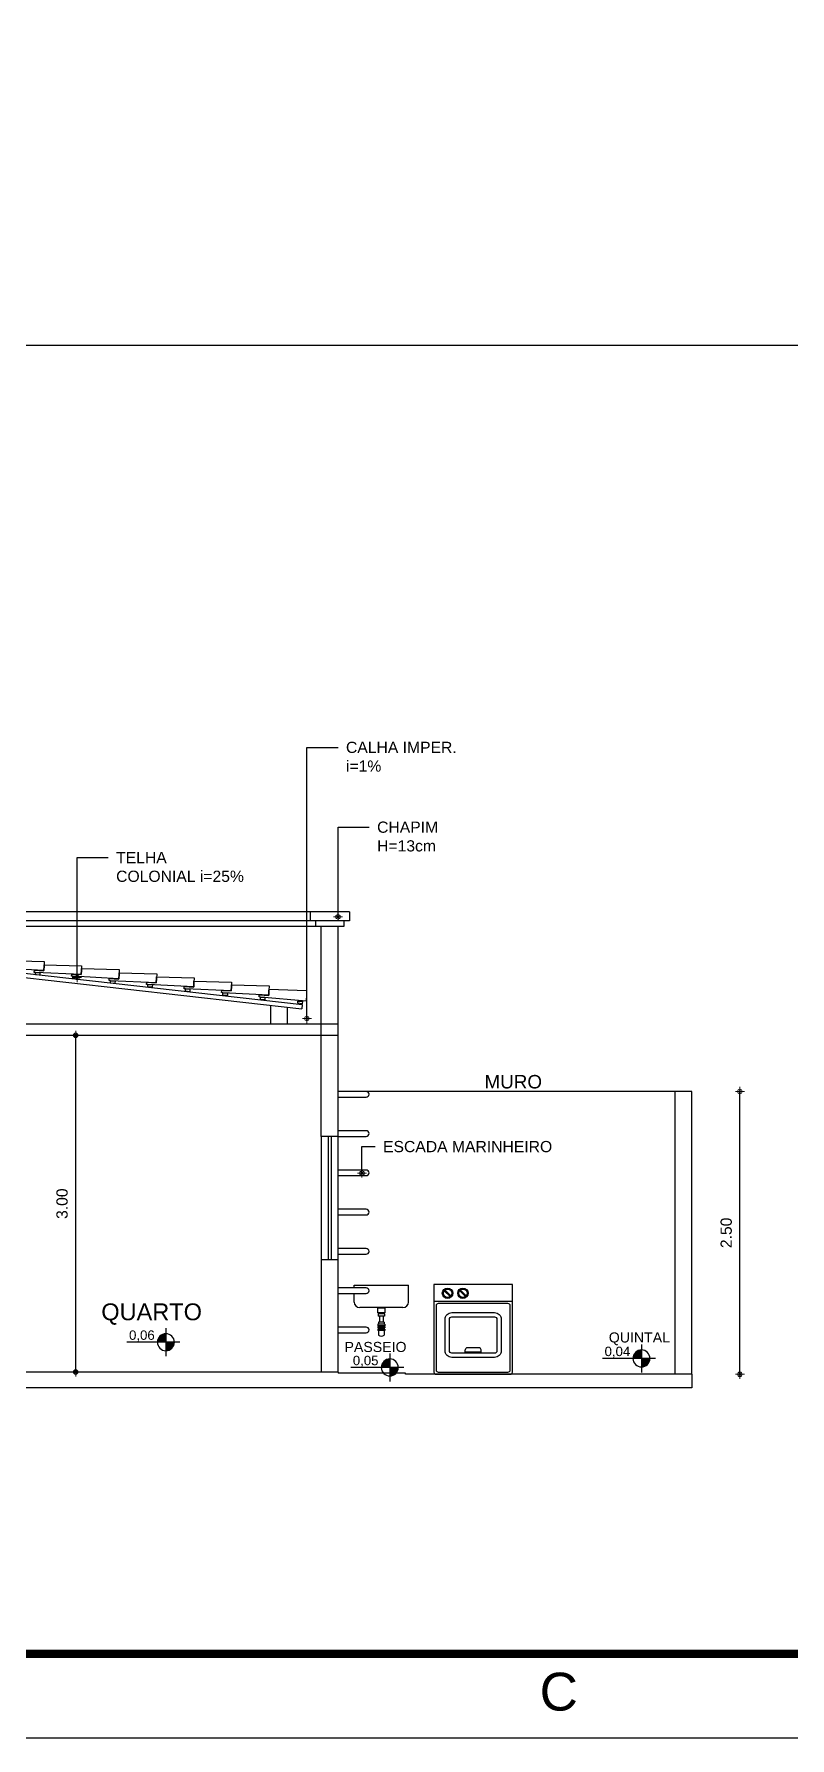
# Model space of a CAD drawing. Header units: millimetres. Extents: x 3724 to 8454, y 143 to 322.
# Drawn here: x 3749.47 to 3756.2, y 142.71 to 157.89 of the extents above; entities that cross this region are included whole.
import ezdxf
from ezdxf.enums import TextEntityAlignment as Align

# ---------------------------------------------------------------- set-up
doc = ezdxf.new("R2010")
doc.units = ezdxf.units.MM
doc.header["$LTSCALE"] = 20
for name, color, linetype in [('0-COTAS', 8, 'Continuous'), ('A-PEN-08', 8, 'Continuous'), ('A-PEN-09', 9, 'Continuous'), ('A-PEN-B', 5, 'Continuous'), ('A-PEN-C', 4, 'Continuous'), ('A-PEN-G', 3, 'Continuous'), ('A-PEN-R', 1, 'Continuous'), ('BANHEIRO', 6, 'Continuous'), ('L-Texto', 30, 'Continuous'), ('NIVEIS', 1, 'Continuous'), ('P2', 1, 'Continuous')]:
    doc.layers.add(name, color=color, linetype=linetype)
doc.layers.add('COTAS', color=53, linetype='Continuous', lineweight=9)
doc.styles.add('ARIAL', font='arial.ttf', dxfattribs={"height": 2})
doc.styles.add('CARIMBO_DADOS', font='arial.ttf', dxfattribs={"height": 0.1})
doc.styles.get("Standard").update_dxf_attribs({"font": 'ARIALUNI.TTF', "height": 0.3})
doc.styles.add('T20', font='PORT2', dxfattribs={"height": 0.2})
doc.styles.add('TEXT', font='arial.ttf')
doc.dimstyles.new('COTAS_EXTERNAS', dxfattribs={"dimtxt": 0.1, "dimasz": 0.01, "dimexe": 0, "dimexo": 0, "dimgap": 0.07, "dimtad": 1, "dimzin": 5, "dimdsep": 46, "dimtxsty": 'CARIMBO_DADOS', "dimblk1": 'CIRCULOS', "dimblk2": 'CIRCULOS', "dimsah": 1, "dimcen": 0, "dimse1": 1, "dimse2": 1, "dimclrd": 8, "dimclre": 8, "dimclrt": 230, "dimadec": 0, "dimazin": 0, "dimtfac": 100, "dimtix": 1, "dimtmove": 2, "dimatfit": 3, "dimldrblk": 'CIRCULOS', "dimfxl": 1, "dimtolj": 1, "dimtzin": 5, "dimarcsym": 0})
doc.dimstyles.get("Standard").update_dxf_attribs({"dimtxt": 0.18, "dimasz": 0.18, "dimexe": 0.18, "dimexo": 0.0625, "dimgap": 0.09, "dimtad": 0, "dimtih": 1, "dimtoh": 1, "dimdec": 4, "dimzin": 0, "dimdsep": 46, "dimtxsty": 'Standard', "dimcen": 0.09, "dimadec": 0, "dimazin": 0, "dimtfac": 1, "dimtdec": 4, "dimtofl": 0, "dimtmove": 0, "dimatfit": 3, "dimfxl": 1, "dimtolj": 1, "dimtzin": 0, "dimarcsym": 0})

# ---------------------------------------------------------------- blocks, each defined once
blk = doc.blocks.new('cotas')
at = {"layer": 'L-Texto'}
h = blk.add_hatch(color=6, dxfattribs=at)
h.paths.add_polyline_path([(0.135, 0, 0.414214), (0, 0.135), (0, 0)])
h.paths.add_polyline_path([(0, 0), (-0.135, 0, 0.414214), (0, -0.135)])
for p, q in [((-0.223, 0), (0.621, 0)), ((0, 0.223), (0, -0.223))]:
    blk.add_line(p, q, dxfattribs=at)
blk.add_circle((0, 0), 0.135, dxfattribs=at)
at = {"layer": 'L-Texto', "color": 6, "style": 'T20'}
blk.add_attdef('COTA', (0.167, 0.038), '', height=0.15, dxfattribs=at)
blk = doc.blocks.new('CIRCULOS')
at = {"layer": 'COTAS'}
for p, q in [((-4, 0), (4, 0)), ((0, 4), (0, -4))]:
    blk.add_line(p, q, dxfattribs=at)
for radius in [2, 1]:
    blk.add_circle((0, 0), radius, dxfattribs=at)
blk = doc.blocks.new('*D652')
at = {"layer": 'A-PEN-B', "color": 8, "lineweight": -2, "ltscale": 0.05}
blk.add_line((3755.753, 145.955), (3755.753, 148.455), dxfattribs=at)
at = {"layer": 'Defpoints', "color": 0, "ltscale": 0.05}
for p in [(3755.327, 148.465), (3755.753, 148.465), (3755.327, 145.945)]:
    blk.add_point(p, dxfattribs=at)
at = {"layer": 'A-PEN-B', "color": 8, "lineweight": -2, "ltscale": 0.05, "xscale": 0.01, "yscale": 0.01, "zscale": 0.01}
for p, rotation in [((3755.753, 148.465), 90), ((3755.753, 145.945), 270)]:
    blk.add_blockref('CIRCULOS', p, dxfattribs=dict(at, rotation=rotation))
at = {"layer": 'A-PEN-B', "color": 230, "ltscale": 0.05, "insert": (3755.632, 147.205), "char_height": 0.1, "attachment_point": 5, "rotation": 90, "style": 'CARIMBO_DADOS'}
blk.add_mtext('\\A1;2.50', dxfattribs=at)
blk = doc.blocks.new('*D654')
at = {"layer": '0-COTAS', "color": 8, "lineweight": -2, "ltscale": 0.05}
blk.add_line((3749.841, 145.975), (3749.841, 148.955), dxfattribs=at)
at = {"layer": 'Defpoints', "color": 0, "ltscale": 0.05}
for p in [(3749.238, 148.965), (3749.841, 148.965), (3749.227, 145.965)]:
    blk.add_point(p, dxfattribs=at)
at = {"layer": '0-COTAS', "color": 8, "lineweight": -2, "ltscale": 0.05, "xscale": 0.01, "yscale": 0.01, "zscale": 0.01}
for p, rotation in [((3749.841, 148.965), 90), ((3749.841, 145.965), 270)]:
    blk.add_blockref('CIRCULOS', p, dxfattribs=dict(at, rotation=rotation))
at = {"layer": '0-COTAS', "color": 230, "ltscale": 0.05, "insert": (3749.72, 147.465), "char_height": 0.1, "attachment_point": 5, "rotation": 90, "style": 'CARIMBO_DADOS'}
blk.add_mtext('\\A1;3.00', dxfattribs=at)
blk = doc.blocks.new('PRANCHA')
at = {"color": 1}
blk.add_lwpolyline([(0, 0), (84.1, 0), (84.1, 59.4), (0, 59.4)], close=True, dxfattribs=at)
at = {"color": 4, "const_width": 0.1}
blk.add_lwpolyline([(2.5, 58.4), (83.1, 58.4), (83.1, 1), (2.5, 1)], close=True, dxfattribs=at)
at = {"color": 50, "linetype": 'Continuous', "style": 'ARIAL'}
blk.add_text('C', height=0.45, dxfattribs=at).set_placement((40.12, 0.55), align=Align.MIDDLE)

msp = doc.modelspace()

# ---------------------------------------------------------------- linework, layer by layer
at = {"layer": 'A-PEN-08', "ltscale": 0.05}
for p, q in [((3755.177, 148.465), (3752.177, 148.465)), ((3755.177, 148.465), (3752.177, 148.465)), ((3752.427, 148.465), (3752.177, 148.465)), ((3752.177, 148.415), (3752.427, 148.415)), ((3752.427, 148.115), (3752.177, 148.115)), ((3752.177, 148.065), (3752.427, 148.065)), ((3752.427, 147.765), (3752.177, 147.765)), ((3752.177, 147.715), (3752.427, 147.715)), ((3752.427, 147.415), (3752.177, 147.415)), ((3752.177, 147.365), (3752.427, 147.365)), ((3752.427, 147.065), (3752.177, 147.065)), ((3752.177, 147.015), (3752.427, 147.015)), ((3752.427, 146.715), (3752.177, 146.715)), ((3752.177, 146.665), (3752.427, 146.665)), ((3752.427, 146.365), (3752.177, 146.365)), ((3752.177, 146.315), (3752.427, 146.315))]:
    msp.add_line(p, q, dxfattribs=at)
for centre in [(3752.427, 148.44), (3752.427, 148.09), (3752.427, 147.74), (3752.427, 147.39), (3752.427, 147.04), (3752.427, 146.69), (3752.427, 146.34)]:
    msp.add_arc(centre, 0.025, 270, 90, dxfattribs=at)
at = {"layer": 'A-PEN-09'}
for points in [[(3749.227, 149.633), (3749.56, 149.624), (3749.559, 149.584), (3749.558, 149.542), (3749.558, 149.542), (3749.228, 149.56)], [(3749.227, 149.633), (3749.56, 149.624), (3749.559, 149.584), (3749.558, 149.542), (3749.558, 149.542), (3749.228, 149.56)], [(3749.484, 149.525), (3749.471, 149.526), (3749.473, 149.545), (3749.558, 149.541), (3749.559, 149.584), (3749.559, 149.594), (3749.894, 149.585), (3749.893, 149.545), (3749.89, 149.507), (3749.89, 149.507), (3749.484, 149.525)], [(3749.484, 149.525), (3749.471, 149.526), (3749.473, 149.545), (3749.558, 149.541), (3749.559, 149.584), (3749.559, 149.594), (3749.894, 149.585), (3749.893, 149.545), (3749.89, 149.507), (3749.89, 149.507), (3749.484, 149.525)], [(3749.817, 149.491), (3749.804, 149.492), (3749.806, 149.511), (3749.891, 149.507), (3749.892, 149.55), (3749.893, 149.56), (3750.228, 149.551), (3750.227, 149.511), (3750.225, 149.469), (3750.225, 149.469), (3749.817, 149.491)], [(3749.817, 149.491), (3749.804, 149.492), (3749.806, 149.511), (3749.891, 149.507), (3749.892, 149.55), (3749.893, 149.56), (3750.228, 149.551), (3750.227, 149.511), (3750.225, 149.469), (3750.225, 149.469), (3749.817, 149.491)], [(3750.151, 149.452), (3750.138, 149.453), (3750.14, 149.472), (3750.225, 149.467), (3750.227, 149.511), (3750.227, 149.521), (3750.562, 149.512), (3750.561, 149.472), (3750.557, 149.434), (3750.557, 149.434), (3750.151, 149.452)], [(3750.151, 149.452), (3750.138, 149.453), (3750.14, 149.472), (3750.225, 149.467), (3750.227, 149.511), (3750.227, 149.521), (3750.562, 149.512), (3750.561, 149.472), (3750.557, 149.434), (3750.557, 149.434), (3750.151, 149.452)], [(3750.484, 149.418), (3750.472, 149.419), (3750.474, 149.438), (3750.558, 149.434), (3750.56, 149.477), (3750.56, 149.487), (3750.895, 149.478), (3750.894, 149.438), (3750.893, 149.396), (3750.893, 149.396), (3750.484, 149.418)], [(3750.484, 149.418), (3750.472, 149.419), (3750.474, 149.438), (3750.558, 149.434), (3750.56, 149.477), (3750.56, 149.487), (3750.895, 149.478), (3750.894, 149.438), (3750.893, 149.396), (3750.893, 149.396), (3750.484, 149.418)], [(3750.819, 149.379), (3750.806, 149.38), (3750.808, 149.399), (3750.892, 149.394), (3750.894, 149.438), (3750.894, 149.448), (3751.229, 149.439), (3751.228, 149.399), (3751.225, 149.361), (3751.225, 149.361), (3750.819, 149.379)], [(3750.819, 149.379), (3750.806, 149.38), (3750.808, 149.399), (3750.892, 149.394), (3750.894, 149.438), (3750.894, 149.448), (3751.229, 149.439), (3751.228, 149.399), (3751.225, 149.361), (3751.225, 149.361), (3750.819, 149.379)], [(3751.152, 149.345), (3751.139, 149.346), (3751.141, 149.365), (3751.226, 149.361), (3751.227, 149.404), (3751.228, 149.414), (3751.562, 149.405), (3751.561, 149.365), (3751.56, 149.323), (3751.56, 149.323), (3751.152, 149.345)], [(3751.152, 149.345), (3751.139, 149.346), (3751.141, 149.365), (3751.226, 149.361), (3751.227, 149.404), (3751.228, 149.414), (3751.562, 149.405), (3751.561, 149.365), (3751.56, 149.323), (3751.56, 149.323), (3751.152, 149.345)], [(3751.486, 149.306), (3751.473, 149.307), (3751.475, 149.326), (3751.56, 149.321), (3751.561, 149.365), (3751.562, 149.375), (3751.897, 149.366), (3751.896, 149.326), (3751.892, 149.27), (3751.892, 149.27), (3751.486, 149.306)], [(3751.486, 149.306), (3751.473, 149.307), (3751.475, 149.326), (3751.56, 149.321), (3751.561, 149.365), (3751.562, 149.375), (3751.897, 149.366), (3751.896, 149.326), (3751.892, 149.27), (3751.892, 149.27), (3751.486, 149.306)]]:
    msp.add_lwpolyline(points, dxfattribs=at)
for points in [[(3749.523, 149.5), (3749.483, 149.504), (3749.483, 149.524), (3749.523, 149.523)], [(3749.523, 149.5), (3749.483, 149.504), (3749.483, 149.524), (3749.523, 149.523)], [(3749.523, 149.5), (3749.483, 149.504), (3749.483, 149.524), (3749.523, 149.523)], [(3749.523, 149.5), (3749.483, 149.504), (3749.483, 149.524), (3749.523, 149.523)], [(3749.856, 149.466), (3749.816, 149.471), (3749.817, 149.491), (3749.857, 149.489)], [(3749.856, 149.466), (3749.816, 149.471), (3749.817, 149.491), (3749.857, 149.489)], [(3750.19, 149.427), (3750.15, 149.431), (3750.151, 149.451), (3750.191, 149.45)], [(3750.19, 149.427), (3750.15, 149.431), (3750.151, 149.451), (3750.191, 149.45)], [(3750.523, 149.393), (3750.483, 149.397), (3750.484, 149.417), (3750.524, 149.416)], [(3750.523, 149.393), (3750.483, 149.397), (3750.484, 149.417), (3750.524, 149.416)], [(3750.857, 149.353), (3750.818, 149.358), (3750.818, 149.378), (3750.858, 149.377)], [(3750.857, 149.353), (3750.818, 149.358), (3750.818, 149.378), (3750.858, 149.377)], [(3751.191, 149.32), (3751.151, 149.324), (3751.151, 149.344), (3751.191, 149.343)], [(3751.191, 149.32), (3751.151, 149.324), (3751.151, 149.344), (3751.191, 149.343)], [(3751.525, 149.28), (3751.485, 149.285), (3751.486, 149.305), (3751.526, 149.304)], [(3751.525, 149.28), (3751.485, 149.285), (3751.486, 149.305), (3751.526, 149.304)], [(3751.858, 149.247), (3751.818, 149.251), (3751.819, 149.271), (3751.859, 149.27)], [(3751.858, 149.247), (3751.818, 149.251), (3751.819, 149.271), (3751.859, 149.27)]]:
    msp.add_lwpolyline(points, close=True, dxfattribs=at)
at = {"layer": 'A-PEN-B', "color": 3, "ltscale": 0.05}
for p, q in [((3751.927, 150.065), (3751.927, 149.985)), ((3752.277, 150.065), (3751.927, 150.065)), ((3751.927, 150.065), (3751.927, 149.985)), ((3752.277, 150.065), (3751.927, 150.065)), ((3752.277, 150.065), (3752.277, 149.985)), ((3752.277, 150.065), (3752.277, 149.985)), ((3752.277, 149.985), (3751.927, 149.985)), ((3752.277, 149.985), (3751.927, 149.985)), ((3751.977, 149.985), (3751.977, 149.935)), ((3751.977, 149.985), (3751.977, 149.935)), ((3752.227, 149.935), (3751.977, 149.935)), ((3752.227, 149.935), (3751.977, 149.935)), ((3752.227, 149.985), (3752.227, 149.935)), ((3752.227, 149.985), (3752.227, 149.935)), ((3749.228, 149.537), (3751.858, 149.24)), ((3749.228, 149.537), (3751.858, 149.24)), ((3749.228, 149.497), (3751.854, 149.2)), ((3749.228, 149.497), (3751.854, 149.2)), ((3751.858, 149.24), (3751.854, 149.2)), ((3751.858, 149.24), (3751.854, 149.2))]:
    msp.add_line(p, q, dxfattribs=at)
at = {"layer": 'A-PEN-B', "ltscale": 0.05}
for p, q in [((3752.027, 148.065), (3752.027, 149.935)), ((3752.027, 148.065), (3752.027, 149.935)), ((3752.177, 148.065), (3752.177, 149.935)), ((3752.177, 148.065), (3752.177, 149.935)), ((3751.577, 149.065), (3751.577, 149.231)), ((3751.577, 149.065), (3751.577, 149.231)), ((3751.727, 149.065), (3751.727, 149.215)), ((3751.727, 149.065), (3751.727, 149.215)), ((3752.177, 149.065), (3749.077, 149.065)), ((3752.177, 149.065), (3749.077, 149.065)), ((3752.177, 148.965), (3749.077, 148.965)), ((3752.177, 148.965), (3749.077, 148.965)), ((3755.177, 145.945), (3755.177, 148.465)), ((3755.327, 148.465), (3755.177, 148.465)), ((3755.177, 145.945), (3755.177, 148.465)), ((3755.327, 148.465), (3755.177, 148.465)), ((3755.327, 145.945), (3755.327, 148.465)), ((3755.327, 145.945), (3755.327, 148.465)), ((3752.177, 148.065), (3752.027, 148.065)), ((3752.177, 148.065), (3752.027, 148.065)), ((3752.027, 146.965), (3752.027, 145.965)), ((3752.177, 146.965), (3752.027, 146.965)), ((3752.027, 146.965), (3752.027, 145.965)), ((3752.177, 146.965), (3752.027, 146.965)), ((3752.177, 145.965), (3752.177, 146.965)), ((3752.177, 145.965), (3752.177, 146.965))]:
    msp.add_line(p, q, dxfattribs=at)
at = {"layer": 'A-PEN-C', "ltscale": 0.05}
for p, q in [((3751.927, 150.065), (3749.227, 150.065)), ((3751.927, 150.065), (3749.227, 150.065)), ((3751.927, 149.985), (3749.227, 149.985)), ((3751.927, 149.985), (3749.227, 149.985)), ((3751.977, 149.935), (3749.227, 149.935)), ((3751.977, 149.935), (3749.227, 149.935))]:
    msp.add_line(p, q, dxfattribs=at)
at = {"layer": 'A-PEN-G', "color": 2, "ltscale": 0.05}
for p, q in [((3752.027, 148.065), (3752.027, 146.965)), ((3752.027, 148.065), (3752.027, 146.965)), ((3752.177, 146.965), (3752.177, 148.065)), ((3752.177, 146.965), (3752.177, 148.065))]:
    msp.add_line(p, q, dxfattribs=at)
at = {"layer": 'A-PEN-G', "ltscale": 0.05}
for p, q in [((3752.087, 148.065), (3752.087, 146.965)), ((3752.087, 148.065), (3752.087, 146.965)), ((3752.117, 146.965), (3752.117, 148.065)), ((3752.117, 146.965), (3752.117, 148.065))]:
    msp.add_line(p, q, dxfattribs=at)
at = {"layer": 'A-PEN-R', "ltscale": 0.3}
for p, q in [((3752.177, 145.965), (3742.177, 145.965)), ((3752.177, 145.965), (3742.177, 145.965)), ((3752.177, 145.965), (3752.177, 145.955)), ((3752.177, 145.965), (3752.177, 145.955)), ((3752.777, 145.955), (3752.177, 145.955)), ((3752.777, 145.955), (3752.177, 145.955)), ((3752.777, 145.945), (3752.777, 145.955)), ((3752.777, 145.945), (3752.777, 145.955)), ((3755.327, 145.945), (3752.777, 145.945)), ((3755.327, 145.945), (3752.777, 145.945)), ((3755.327, 145.945), (3755.327, 145.825)), ((3755.327, 145.945), (3755.327, 145.825)), ((3755.327, 145.825), (3727.827, 145.825)), ((3755.327, 145.825), (3727.827, 145.825))]:
    msp.add_line(p, q, dxfattribs=at)
at = {"layer": 'BANHEIRO', "ltscale": 0.05}
for p, q in [((3752.319, 146.739), (3752.804, 146.739)), ((3752.319, 146.715), (3752.319, 146.739)), ((3752.319, 146.589), (3752.319, 146.665)), ((3752.804, 146.589), (3752.804, 146.739)), ((3753.729, 146.745), (3753.029, 146.745)), ((3753.029, 146.745), (3753.029, 145.965)), ((3753.173, 146.638), (3753.122, 146.689)), ((3753.181, 146.645), (3753.129, 146.696)), ((3753.311, 146.638), (3753.259, 146.689)), ((3753.318, 146.645), (3753.266, 146.696)), ((3753.729, 145.965), (3753.729, 146.745)), ((3752.754, 146.539), (3752.369, 146.539)), ((3752.702, 146.539), (3752.422, 146.539)), ((3752.702, 146.539), (3752.422, 146.539)), ((3752.594, 146.539), (3752.529, 146.539)), ((3752.529, 146.539), (3752.529, 146.494)), ((3752.594, 146.534), (3752.529, 146.534)), ((3752.594, 146.539), (3752.594, 146.494)), ((3753.729, 146.595), (3753.029, 146.595)), ((3753.049, 146.555), (3753.049, 145.985)), ((3753.689, 146.575), (3753.069, 146.575)), ((3753.709, 145.985), (3753.709, 146.555)), ((3752.594, 146.494), (3752.529, 146.494)), ((3752.592, 146.391), (3752.532, 146.391)), ((3752.532, 146.391), (3752.532, 146.378)), ((3752.592, 146.378), (3752.532, 146.378)), ((3752.592, 146.37), (3752.532, 146.37)), ((3752.532, 146.37), (3752.532, 146.358)), ((3752.592, 146.358), (3752.532, 146.358)), ((3752.592, 146.348), (3752.532, 146.348)), ((3752.532, 146.348), (3752.532, 146.336)), ((3752.589, 146.484), (3752.535, 146.484)), ((3752.535, 146.484), (3752.535, 146.464)), ((3752.589, 146.464), (3752.535, 146.464)), ((3752.537, 146.494), (3752.537, 146.484)), ((3752.587, 146.409), (3752.537, 146.409)), ((3752.537, 146.409), (3752.537, 146.391)), ((3752.537, 146.378), (3752.537, 146.37)), ((3752.537, 146.358), (3752.537, 146.348)), ((3752.544, 146.464), (3752.544, 146.409)), ((3752.579, 146.464), (3752.579, 146.409)), ((3752.587, 146.494), (3752.587, 146.484)), ((3752.587, 146.409), (3752.587, 146.391)), ((3752.587, 146.378), (3752.587, 146.37)), ((3752.587, 146.358), (3752.587, 146.348)), ((3752.589, 146.484), (3752.589, 146.464)), ((3752.592, 146.391), (3752.592, 146.378)), ((3752.592, 146.37), (3752.592, 146.358)), ((3752.592, 146.348), (3752.592, 146.336)), ((3752.592, 146.336), (3752.532, 146.336)), ((3752.537, 146.336), (3752.537, 146.294)), ((3752.587, 146.336), (3752.587, 146.294)), ((3753.309, 146.142), (3753.309, 146.162)), ((3753.449, 146.142), (3753.309, 146.142)), ((3753.429, 146.182), (3753.329, 146.182)), ((3753.449, 146.142), (3753.449, 146.162)), ((3753.049, 145.945), (3753.709, 145.945)), ((3753.069, 145.965), (3753.689, 145.965))]:
    msp.add_line(p, q, dxfattribs=at)
for points in [[(3753.189, 146.095, -0.414214), (3753.129, 146.155), (3753.129, 146.435, -0.414214), (3753.189, 146.495), (3753.569, 146.495, -0.414214), (3753.629, 146.435), (3753.629, 146.155, -0.414214), (3753.569, 146.095)], [(3753.189, 146.133, -0.414214), (3753.168, 146.155), (3753.168, 146.435, -0.414214), (3753.189, 146.456), (3753.569, 146.456, -0.414214), (3753.591, 146.435), (3753.591, 146.155, -0.414214), (3753.569, 146.133)]]:
    msp.add_lwpolyline(points, format="xyb", close=True, dxfattribs=at)
for centre, radius in [((3753.151, 146.667), 0.0468), ((3753.151, 146.667), 0.037), ((3753.288, 146.667), 0.0468), ((3753.288, 146.667), 0.037)]:
    msp.add_circle(centre, radius, dxfattribs=at)
for centre, radius, start, end in [((3752.369, 146.589), 0.05, 180, 270), ((3752.754, 146.589), 0.05, 270, 0), ((3753.069, 146.555), 0.02, 90, 180), ((3753.689, 146.555), 0.02, 0, 90), ((3752.562, 146.32), 0.0363, 226.3972, 313.6028), ((3753.329, 146.162), 0.02, 90, 180), ((3753.429, 146.162), 0.02, 0, 90), ((3753.049, 145.965), 0.02, 180, 270), ((3753.069, 145.985), 0.02, 180, 270), ((3753.689, 145.985), 0.02, 270, 0), ((3753.709, 145.965), 0.02, 270, 0)]:
    msp.add_arc(centre, radius, start, end, dxfattribs=at)
at = {"layer": 'P2'}
msp.add_line((3773.251, 155.113), (3725.926, 155.113), dxfattribs=at)

# ---------------------------------------------------------------- block references
at = {"xscale": 0.75, "yscale": 0.75, "zscale": 0.75}
msp.add_blockref('PRANCHA', (3724.051, 142.705), dxfattribs=at)
at = {"layer": 'NIVEIS', "color": 1}
ref = msp.add_blockref('cotas', (3750.644, 146.231), dxfattribs=dict(at, xscale=-0.5599999999976717, yscale=0.5599999999976717, zscale=0.5599999999976717))
ref.add_attrib('COTA', '0,06', (3750.316, 146.252), dxfattribs={"color": 1, "height": 0.084, "style": 'TEXT'})
ref = msp.add_blockref('cotas', (3750.644, 146.231), dxfattribs=dict(at, xscale=-0.5599999999976717, yscale=0.5599999999976717, zscale=0.5599999999976717))
ref.add_attrib('COTA', '0,06', (3750.316, 146.252), dxfattribs={"color": 1, "height": 0.084, "style": 'TEXT'})
ref = msp.add_blockref('cotas', (3754.877, 146.086), dxfattribs=dict(at, xscale=-0.5599999999976717, yscale=0.5599999999976717, zscale=0.5599999999976717))
ref.add_attrib('COTA', '0,04', (3754.549, 146.107), dxfattribs={"color": 1, "height": 0.084, "style": 'TEXT'})
ref = msp.add_blockref('cotas', (3754.877, 146.086), dxfattribs=dict(at, xscale=-0.5599999999976717, yscale=0.5599999999976717, zscale=0.5599999999976717))
ref.add_attrib('COTA', '0,04', (3754.549, 146.107), dxfattribs={"color": 1, "height": 0.084, "style": 'TEXT'})
ref = msp.add_blockref('cotas', (3752.637, 146.006), dxfattribs=dict(at, xscale=-0.5599999999976717, yscale=0.5599999999976717, zscale=0.5599999999976717))
ref.add_attrib('COTA', '0,05', (3752.308, 146.026), dxfattribs={"color": 1, "height": 0.084, "style": 'TEXT'})
ref = msp.add_blockref('cotas', (3752.637, 146.006), dxfattribs=dict(at, xscale=-0.5599999999976717, yscale=0.5599999999976717, zscale=0.5599999999976717))
ref.add_attrib('COTA', '0,05', (3752.308, 146.026), dxfattribs={"color": 1, "height": 0.084, "style": 'TEXT'})

# ---------------------------------------------------------------- texts
at = {"color": 230, "style": 'CARIMBO_DADOS'}
for s, insert, char_height, attachment_point in [('MURO', (3753.736, 148.551), 0.12, 5), ('\\A1;ESCADA MARINHEIRO', (3752.577, 148.024), 0.1, 1), ('QUARTO', (3750.517, 146.481), 0.15, 5), ('QUARTO', (3750.517, 146.481), 0.15, 5), ('PASSEIO', (3752.51, 146.188), 0.09, 5), ('QUINTAL', (3754.859, 146.261), 0.09, 5)]:
    msp.add_mtext(s, dxfattribs=dict(at, insert=insert, char_height=char_height, attachment_point=attachment_point))
at = {"layer": 'A-PEN-08', "color": 230, "ltscale": 0.05, "char_height": 0.1, "attachment_point": 1, "style": 'CARIMBO_DADOS'}
for s, insert in [('CALHA IMPER.\\Pi=1%', (3752.247, 151.581)), ('CALHA IMPER.\\Pi=1%', (3752.247, 151.581)), ('CHAPIM \\PH=13cm', (3752.524, 150.87)), ('CHAPIM \\PH=13cm', (3752.524, 150.87))]:
    msp.add_mtext(s, dxfattribs=dict(at, insert=insert))
at = {"layer": 'A-PEN-08', "color": 230, "ltscale": 0.05, "insert": (3750.201, 150.599), "char_height": 0.1, "width": 1.3246, "attachment_point": 1, "style": 'CARIMBO_DADOS'}
msp.add_mtext('TELHA \\PCOLONIAL i=25%', dxfattribs=at)
msp.add_mtext('TELHA \\PCOLONIAL i=25%', dxfattribs=at)

# ---------------------------------------------------------------- dimensions: what is measured, and where the dimension line sits
at = {"layer": '0-COTAS', "ltscale": 0.05}
dim = msp.add_linear_dim(base=(3749.841, 148.965), p1=(3749.227, 145.965), p2=(3749.238, 148.965), angle=90, dimstyle='Standard', override={"dimtxt": 0.1, "dimasz": 0.01, "dimexe": 0, "dimexo": 0, "dimgap": 0.07, "dimtad": 1, "dimtih": 0, "dimtoh": 0, "dimdec": 2, "dimzin": 5, "dimtxsty": 'CARIMBO_DADOS', "dimblk1": 'CIRCULOS', "dimblk2": 'CIRCULOS', "dimsah": 1, "dimcen": 0, "dimse1": 1, "dimse2": 1, "dimclrd": 8, "dimclre": 8, "dimclrt": 230, "dimtfac": 100, "dimtdec": 2, "dimtix": 1, "dimtofl": 1, "dimtmove": 2, "dimldrblk": 'CIRCULOS', "dimtzin": 5}, dxfattribs=at)
dim.commit()
dim.dimension.update_dxf_attribs({"geometry": '*D654', "text_midpoint": (3749.72, 147.465)})
at = {"layer": 'A-PEN-B', "ltscale": 0.05}
dim = msp.add_linear_dim(base=(3755.753, 148.465), p1=(3755.327, 145.945), p2=(3755.327, 148.465), angle=90, text='2.50', dimstyle='Standard', override={"dimtxt": 0.1, "dimasz": 0.01, "dimexe": 0, "dimexo": 0, "dimgap": 0.07, "dimtad": 1, "dimtih": 0, "dimtoh": 0, "dimdec": 2, "dimzin": 5, "dimtxsty": 'CARIMBO_DADOS', "dimblk1": 'CIRCULOS', "dimblk2": 'CIRCULOS', "dimsah": 1, "dimcen": 0, "dimse1": 1, "dimse2": 1, "dimclrd": 8, "dimclre": 8, "dimclrt": 230, "dimtfac": 100, "dimtdec": 2, "dimtix": 1, "dimtofl": 1, "dimtmove": 2, "dimldrblk": 'CIRCULOS', "dimtzin": 5}, dxfattribs=at)
dim.commit()
dim.dimension.update_dxf_attribs({"geometry": '*D652', "text_midpoint": (3755.632, 147.205)})

# ---------------------------------------------------------------- leaders
at = {"annotation_type": 0, "has_hookline": 1, "hookline_direction": 0, "text_width": 1.489}
msp.add_leader([(3752.389, 147.737), (3752.389, 147.974), (3752.507, 147.974)], dimstyle='COTAS_EXTERNAS', override={"dimgap": 0.07, "dimtad": 0}, dxfattribs=at)
at = {"layer": 'A-PEN-08', "ltscale": 0.05, "annotation_type": 0, "has_hookline": 1, "hookline_direction": 0}
for points, text_width in [([(3751.899, 149.115), (3751.899, 151.531), (3752.177, 151.531)], 0.967), ([(3751.899, 149.115), (3751.899, 151.531), (3752.177, 151.531)], 0.967), ([(3752.176, 150.021), (3752.176, 150.82), (3752.454, 150.82)], 0.526), ([(3752.176, 150.021), (3752.176, 150.82), (3752.454, 150.82)], 0.526), ([(3749.854, 149.48), (3749.854, 150.549), (3750.131, 150.549)], 1.122), ([(3749.854, 149.48), (3749.854, 150.549), (3750.131, 150.549)], 1.122)]:
    msp.add_leader(points, dimstyle='Standard', override={"dimtxt": 0.1, "dimasz": 0.01, "dimexe": 0, "dimexo": 0, "dimgap": 0.07, "dimtad": 0, "dimtih": 0, "dimtoh": 0, "dimdec": 2, "dimzin": 5, "dimtxsty": 'CARIMBO_DADOS', "dimcen": 0, "dimse1": 1, "dimse2": 1, "dimclrd": 8, "dimclre": 8, "dimclrt": 230, "dimtfac": 100, "dimtdec": 2, "dimtix": 1, "dimtofl": 1, "dimtmove": 2, "dimldrblk": 'CIRCULOS', "dimfxl": 0, "dimfxlon": 1, "dimtzin": 5, "dimarcsym": 1}, dxfattribs=dict(at, text_width=text_width))

doc.saveas('drawing.dxf')
